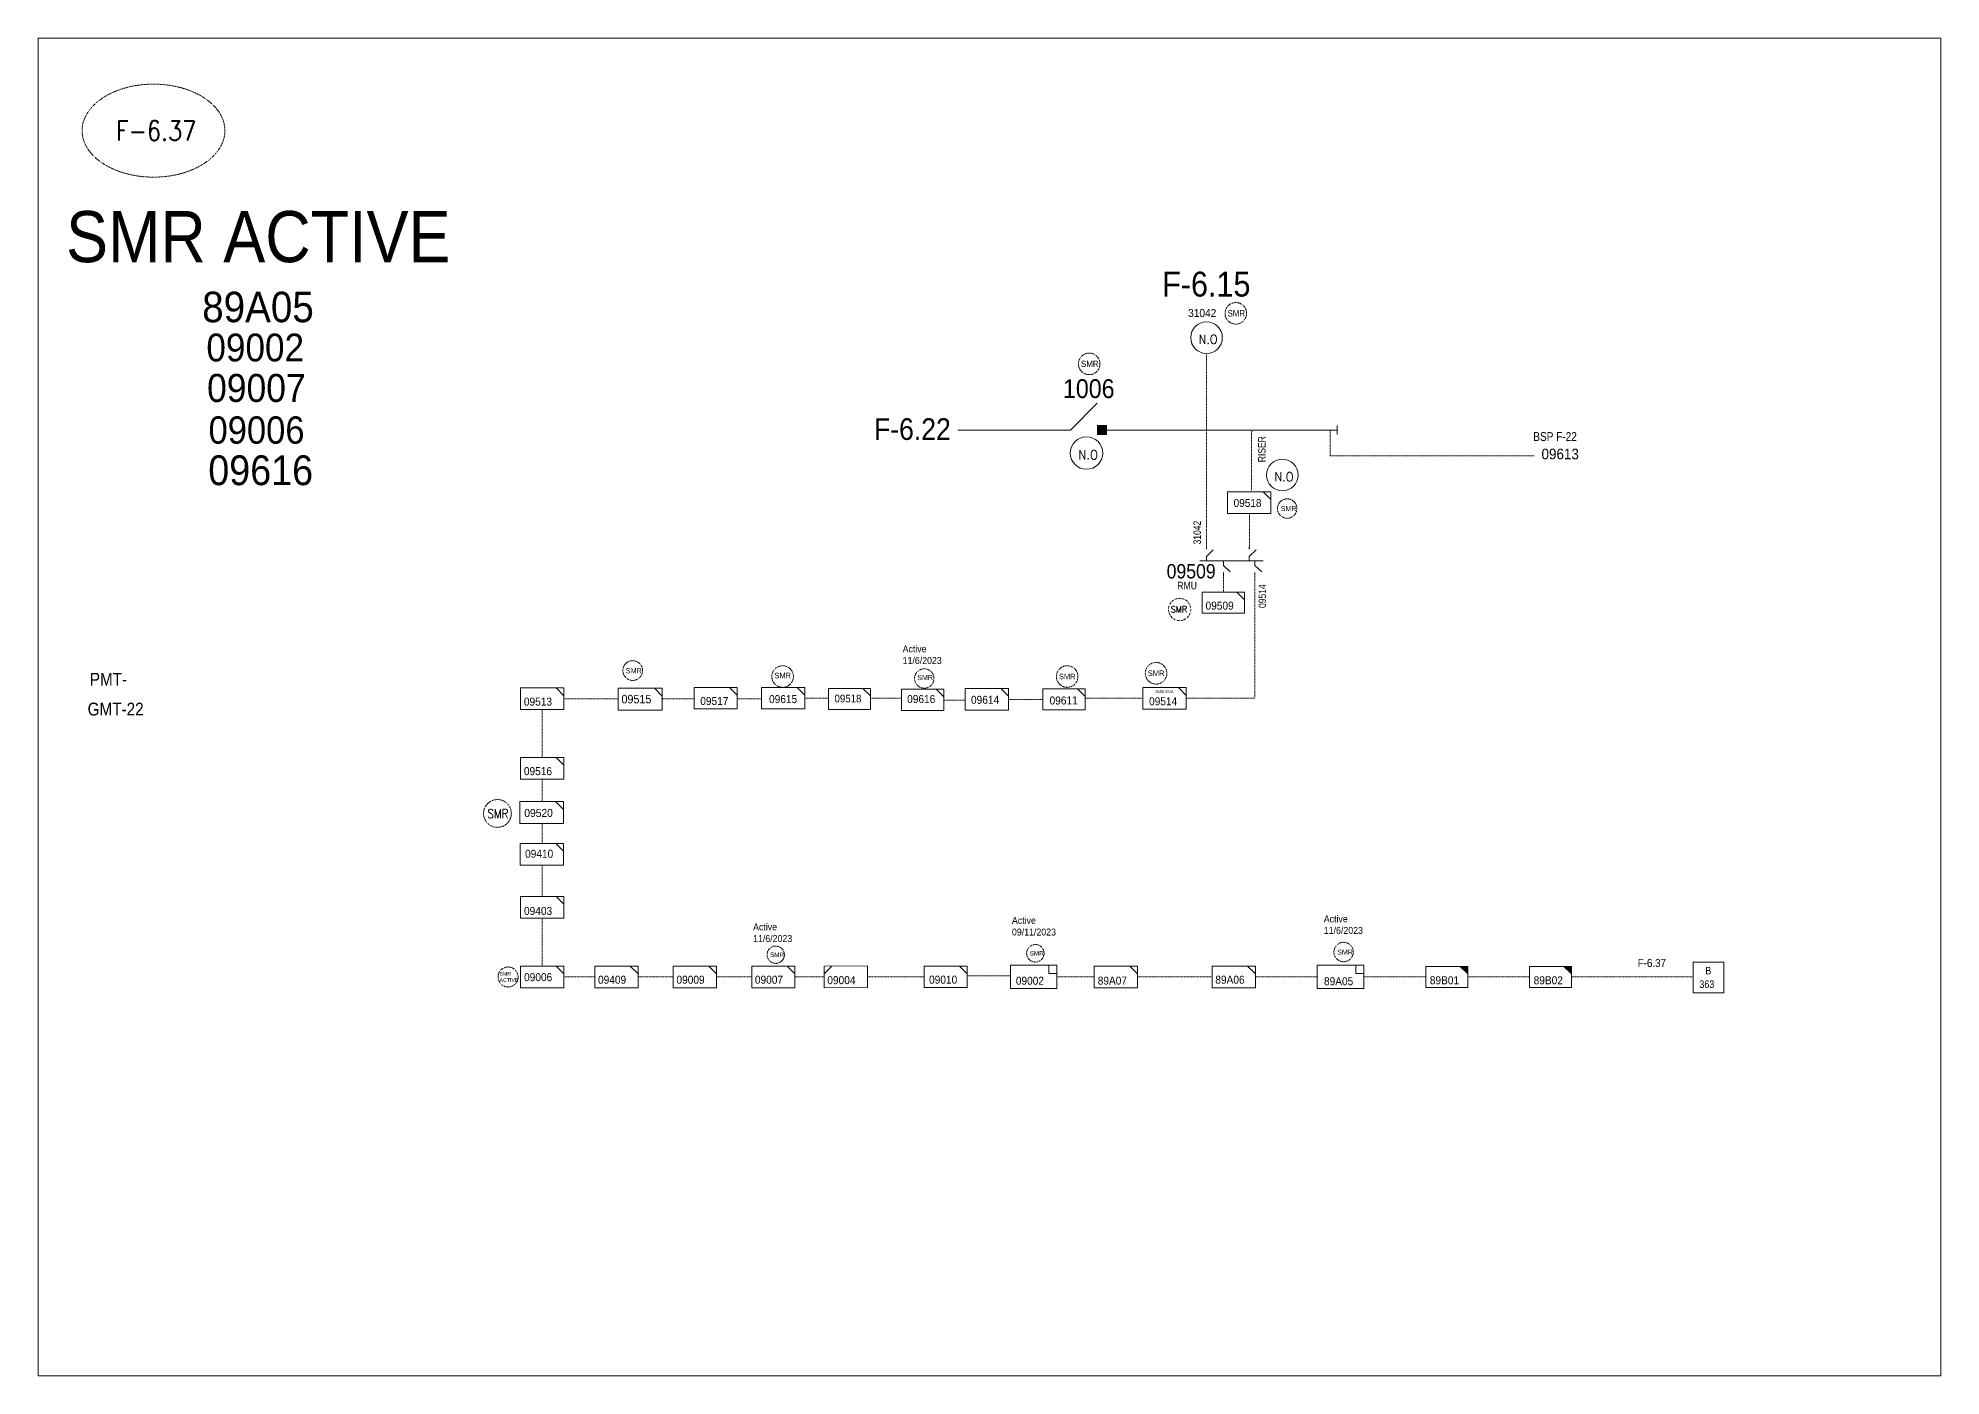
# Model space of a CAD drawing. Header units: metres. Extents: x 65984 to 144644, y -19036 to 23726.
# Drawn here: x 101724 to 102604, y -12188 to -11570 of the extents above; entities that cross this region are included whole.
import ezdxf
from ezdxf.enums import TextEntityAlignment as Align

# ---------------------------------------------------------------- set-up
doc = ezdxf.new("R2010")
doc.units = ezdxf.units.M
doc.header["$MEASUREMENT"] = 0
doc.linetypes.add('DGN Style 3', pattern=[0.013877, 0, -0.013877])
doc.linetypes.add('DGN Style 4', pattern=[1.6, 0.8, -0.4, 0, -0.4])
doc.layers.get('0').update_dxf_attribs({"color": 95, "lineweight": 40})
for name, color, linetype, lineweight in [('ABS', 7, 'Continuous', 40), ('d_eos', 111, 'Continuous', 40), ('d_eos no', 121, 'Continuous', 40), ('d_switch', 95, 'Continuous', 40), ('d_tf no', 6, 'Continuous', 40), ('d_ug cable', 95, 'Continuous', 40), ('d_unit sub', 7, 'Continuous', 40), ('fedr no', 95, 'Continuous', 40), ('GRID STATION  04', 7, 'Continuous', 40), ('GRID STATION 01', 7, 'Continuous', 40), ('Level 37', 7, 'Continuous', 0), ('O H MAIN FEEDER', 4, 'Continuous', 100), ('SW N O', 114, 'Continuous', 30)]:
    doc.layers.add(name, color=color, linetype=linetype, lineweight=lineweight)
doc.styles.add('NASKHF', font='naskhf.shx', dxfattribs={"height": 8})
doc.styles.add('Style-Arial', font='arial.ttf')
doc.styles.add('Style-ENGINEERING', font='ENGINEERING.shx')
doc.styles.add('Style-msdefault', font='msdefault.shx')
doc.styles.add('Style-simplex', font='simplex.shx')
doc.styles.add('Style-STANDARD', font='STANDARD.shx')

# ---------------------------------------------------------------- blocks, each defined once
blk = doc.blocks.new('TF_8')
at = {"color": 0, "linetype": 'ByBlock', "lineweight": -2}
blk.add_line((6.3, 4.95), (9.9, 1.35), dxfattribs=at)
blk.add_3dface([(-10.1, 4.95), (9.9, 4.95), (9.9, -5.05), (-10.1, -5.05)], dxfattribs=at)
blk = doc.blocks.new('exist.us-1000kva')
at = {"color": 0, "linetype": 'ByBlock', "lineweight": -2, "flags": 128}
blk.add_lwpolyline([(40, 12.9), (32.8, 20), (40, 20)], close=True, dxfattribs=at)
at = {"color": 0, "linetype": 'ByBlock', "lineweight": -2, "extrusion": (0, 0, -1)}
blk.add_solid([(-40, 12.9), (-32.8, 20), (-40, 20)], dxfattribs=at)
at = {"color": 0, "linetype": 'ByBlock', "lineweight": -2, "xscale": 2, "yscale": 2}
blk.add_blockref('TF_8', (20.2, 10.1), dxfattribs=at)
blk = doc.blocks.new('TF3')
at = {"color": 0, "linetype": 'ByBlock', "lineweight": -2}
for p, q in [((11.3, 9), (18.3, 9)), ((18.3, 9), (18.3, 2))]:
    blk.add_line(p, q, dxfattribs=at)
at = {"color": 0, "linetype": 'ByBlock', "lineweight": -2, "flags": 128}
blk.add_lwpolyline([(18.3, 2), (11.3, 2), (11.3, 9)], dxfattribs=at)
at = {"color": 0, "linetype": 'ByBlock', "lineweight": -2}
blk.add_3dface([(-21.7, 9), (18.3, 9), (18.3, -11), (-21.7, -11)], dxfattribs=at)
blk = doc.blocks.new('*U3405')
at = {"layer": 'd_unit sub', "color": 1, "linetype": 'Continuous', "lineweight": 13, "flags": 128}
blk.add_lwpolyline([(6.4, 5), (9.99, 1.4), (9.99, 5)], close=True, dxfattribs=at)
at = {"layer": 'd_unit sub', "color": 1, "linetype": 'Continuous', "lineweight": 13, "xscale": 0.999671859597321, "yscale": 0.999671859597321, "zscale": 0.2499179648993302, "rotation": 359.9999999999999}
blk.add_blockref('TF_8', (0.1, 0.05), dxfattribs=at)
blk = doc.blocks.new('*U2819')
at = {"layer": 'd_unit sub', "color": 2, "linetype": 'Continuous', "lineweight": 13, "flags": 128}
blk.add_lwpolyline([(6.4, 5), (9.99, 1.4), (9.99, 5)], close=True, dxfattribs=at)
at = {"layer": 'd_unit sub', "color": 2, "linetype": 'Continuous', "lineweight": 13, "xscale": 0.999671859597321, "yscale": 0.999671859597321, "zscale": 0.2499179648993302, "rotation": 359.9999999999999}
blk.add_blockref('TF_8', (0.1, 0.05), dxfattribs=at)
blk = doc.blocks.new('*U3406')
at = {"layer": 'd_unit sub', "color": 2, "linetype": 'Continuous', "lineweight": 13, "flags": 128}
blk.add_lwpolyline([(6.4, 5), (9.99, 1.4), (9.99, 5)], close=True, dxfattribs=at)
at = {"layer": 'd_unit sub', "color": 2, "linetype": 'Continuous', "lineweight": 13, "xscale": 0.999671859597321, "yscale": 0.999671859597321, "zscale": 0.2451454205505333, "rotation": 359.9999999999999}
blk.add_blockref('TF_8', (0.1, 0.05), dxfattribs=at)
blk = doc.blocks.new('*U2880')
at = {"layer": 'd_unit sub', "color": 2, "linetype": 'Continuous', "lineweight": 13, "flags": 128}
blk.add_lwpolyline([(6.41, 5), (10.01, 5), (10.01, 1.4)], close=True, dxfattribs=at)
at = {"layer": 'd_unit sub', "color": 2, "linetype": 'Continuous', "lineweight": 13, "xscale": 0.999671859597321, "yscale": 0.999671859597321, "zscale": 0.2499179648993302, "rotation": 359.9999999999999}
blk.add_blockref('TF_8', (0.11, 0.05), dxfattribs=at)
blk = doc.blocks.new('ABS2_1_1')
at = {"color": 0, "linetype": 'ByBlock', "lineweight": -2, "ltscale": 500}
for q in [(-29900, 43500), (0, 0)]:
    blk.add_line((0, 13600), q, dxfattribs=at)
at = {"color": 0, "linetype": 'ByBlock', "lineweight": -2, "ltscale": 500, "flags": 128}
for points in [[(5000, 43600), (-5000, 43600), (-5000, 53600), (5000, 53600)], [(3791, 49653), (3791, 49653), (3791, 49653)]]:
    blk.add_lwpolyline(points, close=True, dxfattribs=at)
at = {"color": 0, "linetype": 'ByBlock', "lineweight": -2, "ltscale": 500}
for points in [[(5000, 43600), (-5000, 43600), (5000, 53600), (-5000, 53600)], [(3791, 49653), (3791, 49653), (3791, 49653)]]:
    blk.add_solid(points, dxfattribs=at)
blk = doc.blocks.new('*U3888')
at = {"layer": 'd_unit sub', "color": 1, "linetype": 'Continuous', "lineweight": 13, "flags": 128}
blk.add_lwpolyline([(6.4, 5), (9.99, 1.4), (9.99, 5)], close=True, dxfattribs=at)
at = {"layer": 'd_unit sub', "color": 1, "linetype": 'Continuous', "lineweight": 13, "xscale": 0.999671859597321, "yscale": 0.999671859597321, "zscale": 0.2303461224946311, "rotation": 359.9999999999999}
blk.add_blockref('TF_8', (0.1, 0.05), dxfattribs=at)
blk = doc.blocks.new('*U4095')
at = {"layer": 'SW N O', "color": 3, "lineweight": 13, "ltscale": 0.426762}
blk.add_circle((0, 0), 16.8, dxfattribs=at)
at = {"layer": 'SW N O', "color": 3, "lineweight": 13, "insert": (1.7, -1.8), "char_height": 9.6, "attachment_point": 5, "line_spacing_factor": 0.6, "style": 'Style-STANDARD'}
blk.add_mtext('N.O', dxfattribs=at)
blk = doc.blocks.new('*U4096')
at = {"layer": 'SW N O', "color": 3, "lineweight": 13, "ltscale": 0.426762}
blk.add_circle((0, 0), 16.8, dxfattribs=at)
at = {"layer": 'SW N O', "color": 3, "lineweight": 13, "insert": (1.7, -1.8), "char_height": 9.6, "attachment_point": 5, "line_spacing_factor": 0.6, "style": 'Style-STANDARD'}
blk.add_mtext('N.O', dxfattribs=at)

msp = doc.modelspace()

# ---------------------------------------------------------------- linework, layer by layer
at = {"layer": 'd_eos', "color": 2, "linetype": 'Continuous', "lineweight": 13, "ltscale": 0.421439}
for p, q in [((102264.37, -11805.9), (102264.37, -11804.63)), ((102264.37, -11809.23), (102267.51, -11806.19)), ((102284.16, -11805.93), (102284.16, -11804.66)), ((102284.16, -11809.26), (102287.29, -11806.22)), ((102261.24, -11811.32), (102290.54, -11811.32)), ((102264.37, -11811.32), (102264.37, -11809.23)), ((102272.17, -11811.32), (102272.17, -11813.4)), ((102272.17, -11813.4), (102275.31, -11816.45)), ((102272.17, -11816.74), (102272.17, -11818)), ((102284.16, -11811.35), (102284.16, -11809.26)), ((102286.8, -11811.32), (102286.8, -11813.4)), ((102286.8, -11813.4), (102289.94, -11816.45)), ((102286.8, -11816.74), (102286.8, -11818.01))]:
    msp.add_line(p, q, dxfattribs=at)
at = {"layer": 'd_ug cable', "color": 2, "linetype": 'DGN Style 3', "lineweight": 13}
msp.add_line((102272.18, -11825.77), (102272.17, -11816.52), dxfattribs=at)
at = {"layer": 'd_ug cable', "color": 1, "linetype": 'DGN Style 3', "lineweight": 13}
for p, q in [((101967.23, -11875.09), (101992.37, -11875.09)), ((102078.72, -11874.85), (102089.52, -11874.77)), ((102109.04, -11874.77), (102123.12, -11874.77)), ((102143.06, -11875.65), (102152.79, -11875.65)), ((101957.23, -11902.23), (101957.23, -11880.09)), ((101957.23, -11922.64), (101957.23, -11912.23)), ((101957.11, -11932.66), (101957.11, -11941.98)), ((101957.23, -11966.51), (101957.23, -11951.98)), ((101957.23, -11998.65), (101957.23, -11976.51)), ((101967.23, -12003.65), (101981.53, -12003.65)), ((102001.52, -12003.65), (102017.8, -12003.65)), ((102037.79, -12003.65), (102054.06, -12003.65)), ((102074.06, -12003.65), (102087.58, -12003.65)), ((102195.23, -12003.65), (102212.48, -12003.65)), ((102232.47, -12003.65), (102266.99, -12003.65))]:
    msp.add_line(p, q, dxfattribs=at)
at = {"layer": 'd_ug cable', "color": 1, "linetype": 'DGN Style 3', "lineweight": 13, "flags": 128}
for points in [[(102264.4, -11804.79), (102264.4, -11715.68)], [(102285.27, -11751.35), (102285.16, -11778.96), (102285.16, -11778.96), (102285.16, -11778.96)], [(102284.22, -11805.97), (102284.22, -11789.37), (102284.22, -11789.37)], [(102286.8, -11818.01), (102286.8, -11874.77), (102286.8, -11874.77)], [(102012.36, -11875.09), (102027.42, -11875.09)], [(102047.42, -11875.09), (102058.67, -11875.09)], [(102172.85, -11875.34), (102188.74, -11875.34)], [(102208.61, -11874.77), (102234.96, -11874.77), (102234.96, -11874.77)], [(102254.95, -11874.77), (102286.8, -11874.77), (102286.8, -11874.77)], [(102107.57, -12003.62), (102133.75, -12003.62)], [(102153.74, -12003.24), (102173.72, -12003.24)], [(102315.63, -12003.65), (102286.98, -12003.65)], [(102365.8, -12003.65), (102337.14, -12003.65)], [(102413.81, -12003.65), (102385.16, -12003.65)], [(102488.96, -12003.65), (102488.96, -12003.65), (102433.18, -12003.65)]]:
    msp.add_lwpolyline(points, dxfattribs=at)
at = {"layer": 'd_ug cable', "color": 191, "linetype": 'DGN Style 3', "lineweight": 13, "flags": 128}
msp.add_lwpolyline([(102321.56, -11750.84), (102321.56, -11762.81), (102415.95, -11762.81)], dxfattribs=at)
at = {"layer": 'd_ug cable', "color": 2, "linetype": 'DGN Style 3', "lineweight": 13}
for centre, radius in [((102277.94, -11696.88), 4.99), ((102210.15, -11720.26), 4.99), ((101999.04, -11862.02), 4.56), ((101936.5, -11928.1), 6.43)]:
    msp.add_circle(centre, radius, dxfattribs=at)
at = {"layer": 'd_ug cable', "color": 1, "linetype": 'DGN Style 3', "lineweight": 13}
for centre, radius in [((102301.69, -11787.15), 4.49), ((102068.37, -11864.81), 4.99), ((102133.88, -11865.7), 4.49), ((102199.95, -11864.81), 4.99), ((102241.06, -11863.29), 4.99), ((102065.19, -11993.41), 4), ((102185.25, -11992.75), 4.04), ((102327.79, -11992.16), 4.49), ((101941.41, -12003.7), 4.64)]:
    msp.add_circle(centre, radius, dxfattribs=at)
at = {"layer": 'd_ug cable', "color": 2, "linetype": 'DGN Style 4', "lineweight": 13}
msp.add_circle((102251.96, -11833.82), 5.15, dxfattribs=at)
at = {"layer": 'fedr no', "color": 82, "linetype": 'DGN Style 3', "lineweight": 13, "true_color": 0x1dc70e}
msp.add_ellipse((101777.45, -11612.43), major_axis=(33.02, 0), ratio=0.651175, dxfattribs=at)
at = {"layer": 'GRID STATION  04', "color": 1, "linetype": 'Continuous', "lineweight": 13, "ltscale": 0.39177, "flags": 128}
msp.add_lwpolyline([(102503.55, -12011), (102503.55, -11996.84), (102489.4, -11996.84), (102489.4, -12011)], close=True, dxfattribs=at)
at = {"layer": 'O H MAIN FEEDER', "color": 191, "lineweight": 13, "ltscale": 0.426762}
msp.add_line((102200.17, -11750.84), (102149.33, -11750.84), dxfattribs=at)
at = {"layer": 'O H MAIN FEEDER', "color": 1, "lineweight": 13, "ltscale": 0.426762}
msp.add_line((102324.8, -11750.84), (102214.73, -11750.88), dxfattribs=at)
at = {"layer": 'O H MAIN FEEDER', "color": 131, "lineweight": 13, "ltscale": 0.426762}
msp.add_line((102324.8, -11752.86), (102324.8, -11748.81), dxfattribs=at)
at = {"layer": 'O H MAIN FEEDER', "color": 140, "linetype": 'Continuous', "lineweight": 13, "flags": 128}
msp.add_lwpolyline([(101724.06, -11569.63), (102604.01, -11569.63), (102604.01, -12188.13), (101724.06, -12188.13)], close=True, dxfattribs=at)

# ---------------------------------------------------------------- block references
at = {"layer": 'ABS', "color": 2, "linetype": 'Continuous', "lineweight": 13, "ltscale": 0.690717, "xscale": 0.0004162977093428842, "yscale": 0.0004162977093428842, "zscale": 0.0003680335276451397, "rotation": 269.9999999999997}
msp.add_blockref('ABS2_1_1', (102195.79, -11750.84), dxfattribs=at)
at = {"layer": 'd_unit sub', "color": 2, "linetype": 'Continuous', "lineweight": 13}
for name, p in [('*U2880', (102284.12, -11784.43)), ('*U2819', (102068.67, -11874.8)), ('*U2819', (102244.96, -11874.93)), ('*U2819', (101957.23, -12003.64)), ('*U2819', (102064.06, -12003.64))]:
    msp.add_blockref(name, p, dxfattribs=at)
for name, p, xscale, yscale, zscale in [('TF_8', (102272.28, -11830.62), 0.9796784224053754, 0.9796784224053754, 0.2449196056013438), ('*U3406', (102002.53, -11875.27), 1.019468217428166, 1.019468217428166, 1.019468217428166), ('TF_8', (102198.63, -11875.29), 0.9796784224053754, 0.9796784224053754, 0.2449196056013438), ('TF_8', (102133.17, -11875.48), 0.9796784224053754, 0.9796784224053754, 0.2449196056013438)]:
    msp.add_blockref(name, p, dxfattribs=dict(at, xscale=xscale, yscale=yscale, zscale=zscale))
at = {"layer": 'd_unit sub', "color": 1, "linetype": 'Continuous', "lineweight": 13}
for p in [(101957.23, -11875.09), (102037.42, -11874.8), (102162.81, -11875.34), (101957.23, -11907.23), (101957.05, -11946.98), (101991.53, -12003.64), (102027.8, -12003.64), (102143.75, -12003.62), (102276.99, -12003.65)]:
    msp.add_blockref('*U3405', p, dxfattribs=at)
for name, p, xscale, yscale, zscale in [('*U3888', (102099.28, -11875.15), 0.9764703914850565, 0.9764703914850565, 0.9764703914850565), ('exist.us-1000kva', (102365.8, -12008.49), 0.4841668605426701, 0.4841668605426701, 0.4841668605426701), ('exist.us-1000kva', (102413.81, -12008.49), 0.4841668605426701, 0.4841668605426701, 0.4841668605426701)]:
    msp.add_blockref(name, p, dxfattribs=dict(at, xscale=xscale, yscale=yscale, zscale=zscale))
at = {"layer": 'd_unit sub', "color": 2, "linetype": 'Continuous', "lineweight": 13}
for name, p, xscale, yscale, zscale, rotation in [('TF_8', (101957.02, -11927.66), 1.01358437168992, 1.01358437168992, 0.2249261684093972, 359.9999999999999), ('TF3', (102185.38, -12003.1), 0.5378254598070786, 0.5378254598070786, 0.1639711767704507, 359.922), ('TF3', (102327.3, -12003.11), 0.5378254598070793, 0.5378254598070793, 0.1639711767704507, 359.9999999999999)]:
    msp.add_blockref(name, p, dxfattribs=dict(at, xscale=xscale, yscale=yscale, zscale=zscale, rotation=rotation))
at = {"layer": 'd_unit sub', "color": 1, "linetype": 'Continuous', "lineweight": 13, "zscale": 0.2499179648993302}
for p, xscale, yscale, rotation in [((101957.33, -11971.46), 0.999671859597321, 0.999671859597321, 359.9999999999999), ((102097.48, -12003.58), 0.9996718595973226, -0.9996718595973226, 180.078), ((102222.58, -12003.6), 0.999671859597321, 0.999671859597321, 359.9999999999999)]:
    msp.add_blockref('TF_8', p, dxfattribs=dict(at, xscale=xscale, yscale=yscale, rotation=rotation))
at = {"layer": 'SW N O', "color": 3, "lineweight": 13}
for name, p, xscale, yscale, zscale in [('*U4095', (102264.39, -11708.1), 0.4352951055373689, 0.4352951055373689, 0.4352951055373689), ('*U4096', (102208.91, -11761.48), 0.4467899144126506, 0.4467899144126506, 0.4467899144126506), ('*U4095', (102299.47, -11771.67), 0.4352951055373689, 0.4352951055373689, 0.4352951055373689)]:
    msp.add_blockref(name, p, dxfattribs=dict(at, xscale=xscale, yscale=yscale, zscale=zscale))

# ---------------------------------------------------------------- texts
at = {"layer": 'd_eos no', "color": 2, "linetype": 'Continuous', "lineweight": 13, "style": 'Style-Arial', "width": 0.88}
msp.add_text('09509', height=6.638, dxfattribs=at).set_placement((102245.94, -11812.81), align=Align.TOP_LEFT)
at = {"layer": 'd_switch', "color": 7, "linetype": 'Continuous', "lineweight": 13, "style": 'Style-ENGINEERING', "width": 0.857143}
for s, p in [('RISER', (102288.25, -11765.71)), ('31042', (102258.36, -11803.71))]:
    msp.add_text(s, height=3.43, rotation=90, dxfattribs=at).set_placement(p, align=Align.TOP_LEFT)
at = {"layer": 'd_switch', "color": 55, "linetype": 'Continuous', "lineweight": 13, "style": 'Style-msdefault', "width": 0.857143}
msp.add_text('BSP F-22', height=4.057, dxfattribs=at).set_placement((102415.51, -11751.81), align=Align.TOP_LEFT)
at = {"layer": 'd_switch', "color": 7, "linetype": 'Continuous', "lineweight": 13, "insert": (102288.48, -11833.11), "char_height": 3.43, "attachment_point": 1, "rotation": 90, "style": 'NASKHF'}
msp.add_mtext('\\FENGINEERING;\\H1x;\\W0.857143;09514\\P', dxfattribs=at)
at = {"layer": 'd_switch', "color": 2, "linetype": 'Continuous', "lineweight": 13, "insert": (102463.78, -11995.35), "char_height": 3.7627, "attachment_point": 1, "style": 'NASKHF'}
msp.add_mtext('\\Fmsdefault;\\H1x;\\W0.9;F-6.37\\P', dxfattribs=at)
at = {"layer": 'd_tf no', "color": 121, "linetype": 'Continuous', "lineweight": 13, "style": 'Style-msdefault', "width": 0.945946}
for s, height, p in [('89A05', 14.113, (101799.96, -11686.89)), ('09002', 12.843, (101801.9, -11706.26)), ('09007', 12.969, (101802.22, -11724.9)), ('09006', 12.619, (101802.9, -11744.53)), ('09616', 13.777, (101802.78, -11762.54)), ('09616', 3.7, (102125.95, -11873.35)), ('09006', 3.7, (101948.81, -12001.94)), ('09007', 3.7, (102055.55, -12003.11)), ('09002', 3.7, (102176.21, -12003.58)), ('89A05', 3.7, (102318.71, -12003.81))]:
    msp.add_text(s, height=height, dxfattribs=at).set_placement(p, align=Align.TOP_LEFT)
at = {"layer": 'd_tf no', "color": 2, "linetype": 'Continuous', "lineweight": 13, "style": 'Style-msdefault', "width": 0.945946}
for s, height, p in [('31042', 3.7, (102255.89, -11694.88)), ('09518', 3.667, (102276.91, -11782.72)), ('09509', 3.7, (102263.94, -11830.17)), ('09515', 3.932, (101993.84, -11873.28)), ('09615', 3.7, (102062.09, -11873.38)), ('09611', 3.7, (102191.81, -11874.02)), ('09514', 3.7, (102237.82, -11874.39)), ('09520', 3.75, (101948.92, -11925.99))]:
    msp.add_text(s, height=height, dxfattribs=at).set_placement(p, align=Align.TOP_LEFT)
at = {"layer": 'd_tf no', "color": 7, "linetype": 'Continuous', "lineweight": 13, "style": 'Style-msdefault', "width": 0.945946}
for s, height, p in [('09613', 4.913, (102419.3, -11759.46)), ('1500 KVA', 1.368, (102240.64, -11871.08))]:
    msp.add_text(s, height=height, dxfattribs=at).set_placement(p, align=Align.TOP_LEFT)
at = {"layer": 'd_tf no', "color": 1, "linetype": 'Continuous', "lineweight": 13, "ltscale": 0.9, "style": 'Style-simplex', "width": 0.909091}
msp.add_text('SMR', height=3.004, dxfattribs=at).set_placement((102251.68, -11833.72), align=Align.MIDDLE_CENTER)
at = {"layer": 'd_tf no', "color": 1, "linetype": 'Continuous', "lineweight": 40, "style": 'Style-msdefault', "width": 0.945946}
msp.add_text('SMR', height=2.428, dxfattribs=at).set_placement((101995.84, -11860.89), align=Align.TOP_LEFT)
at = {"layer": 'd_tf no', "color": 1, "linetype": 'Continuous', "lineweight": 13, "style": 'Style-msdefault', "width": 0.945946}
for s, height, p in [('09513', 3.7, (101948.72, -11874.55)), ('09517', 3.7, (102030.29, -11874.26)), ('09518', 3.539, (102092.36, -11873.19)), ('09614', 3.7, (102155.48, -11873.7)), ('09516', 3.7, (101948.72, -11906.69)), ('09410', 3.7, (101949.27, -11944.87)), ('09403', 3.7, (101948.78, -11971.3)), ('09409', 3.7, (101983.01, -12003.11)), ('09009', 3.7, (102019.28, -12003.11)), ('09004', 3.7, (102089.04, -12003.32)), ('09010', 3.7, (102136.09, -12003.08)), ('89A07', 3.7, (102214.08, -12003.53)), ('89A06', 3.7, (102268.47, -12003.11)), ('89B01', 3.7, (102367.65, -12003.38)), ('89B02', 3.7, (102415.67, -12003.38))]:
    msp.add_text(s, height=height, dxfattribs=at).set_placement(p, align=Align.TOP_LEFT)
at = {"layer": 'd_tf no', "color": 1, "lineweight": 13, "char_height": 2.9611, "attachment_point": 1, "style": 'NASKHF'}
for insert in [(102274.12, -11695.38), (102206.33, -11718.75)]:
    msp.add_mtext('\\Fmsdefault;\\H1x;\\W0.925;SMR\\P', dxfattribs=dict(at, insert=insert))
at = {"layer": 'd_tf no', "color": 2, "lineweight": 13, "attachment_point": 1, "style": 'NASKHF'}
for s, insert, char_height in [('\\Fmsdefault;\\H1x;\\W0.925;SMR\\P', (102298.7, -11786), 2.3231), ('\\Fmsdefault;\\H1x;\\W0.925;SMR\\P', (102064.56, -11863.04), 2.5812), ('\\Fmsdefault;\\H1x;\\W0.925;SMR\\P', (102130.63, -11864.09), 2.3231), ('\\Fmsdefault;\\H1x;\\W0.925;SMR\\P', (102196.13, -11863.49), 2.5812), ('\\Fmsdefault;\\H1x;\\W0.925;SMR\\P', (102237.25, -11861.98), 2.5812), ('\\Fmsdefault;\\H1x;\\W0.925;SMR\\P', (102062.56, -11992.38), 2.0698), ('\\Fmsdefault;\\H1x;\\W0.925;SMR\\P', (102182.58, -11991.72), 2.0908), ('\\Fmsdefault;\\H1x;\\W0.925;SMR\\P', (102324.8, -11991.02), 2.3231), ('\\Fmsdefault;\\H1x;\\W0.925;SMR\\PACTIVE \\P', (101937.41, -12001.35), 1.7306)]:
    msp.add_mtext(s, dxfattribs=dict(at, insert=insert, char_height=char_height))
at = {"layer": 'd_tf no', "color": 121, "linetype": 'Continuous', "lineweight": 40, "char_height": 3.2147, "attachment_point": 1, "style": 'NASKHF'}
for s, insert in [('\\Fmsdefault;\\H1x;\\W0.945946;Active\\P11/6/2023', (102123.87, -11850.4)), ('\\Fmsdefault;\\H1x;\\W0.945946;Active\\P09/11/2023', (102174.42, -11975.95)), ('\\Fmsdefault;\\H1x;\\W0.945946;Active\\P11/6/2023', (102318.63, -11975.21)), ('\\Fmsdefault;\\H1x;\\W0.945946;Active\\P11/6/2023', (102054.72, -11978.95))]:
    msp.add_mtext(s, dxfattribs=dict(at, insert=insert))
at = {"layer": 'd_tf no', "color": 1, "linetype": 'Continuous', "lineweight": 40, "ltscale": 0.3, "insert": (101936.73, -11928.18), "char_height": 4.2084, "attachment_point": 5, "line_spacing_factor": 1.2, "style": 'Style-STANDARD'}
msp.add_mtext('\\H1x;\\W0.909091;SMR\\P', dxfattribs=at)
at = {"layer": 'fedr no', "color": 6, "linetype": 'Continuous', "lineweight": 13, "style": 'Style-STANDARD', "width": 0.909091}
msp.add_text('F-6.37', height=9.19, dxfattribs=at).set_placement((101778.65, -11612.43), align=Align.MIDDLE_CENTER)
at = {"layer": 'GRID STATION  04', "color": 1, "linetype": 'Continuous', "lineweight": 13, "style": 'Style-msdefault', "width": 0.888889}
for s, height, p in [('B', 3.47, (102495.08, -11999.02)), ('363', 3.468, (102492.31, -12005.29))]:
    msp.add_text(s, height=height, dxfattribs=at).set_placement(p, align=Align.TOP_LEFT)
at = {"layer": 'GRID STATION 01', "linetype": 'Continuous', "lineweight": 13, "style": 'Style-msdefault', "width": 0.888889}
for s, p in [('PMT-', (101748, -11863.1)), ('GMT-22', (101746.99, -11876.87))]:
    msp.add_text(s, height=5.94, dxfattribs=at).set_placement(p, align=Align.TOP_LEFT)
at = {"layer": 'Level 37', "color": 121, "linetype": 'Continuous', "lineweight": 13, "style": 'Style-Arial', "width": 0.88}
msp.add_text('SMR ACTIVE', height=23.662, dxfattribs=at).set_placement((101737.01, -11673.25))
at = {"layer": 'Level 37', "color": 55, "linetype": 'Continuous', "lineweight": 13, "ltscale": 1.417753, "style": 'Style-Arial', "width": 0.88}
msp.add_text('F-6.15', height=11.5, dxfattribs=at).set_placement((102243.86, -11689.13))
at = {"layer": 'Level 37', "color": 2, "linetype": 'Continuous', "lineweight": 13, "style": 'Style-Arial', "width": 0.88}
msp.add_text('1006', height=8.713, dxfattribs=at).set_placement((102198.02, -11736.06))
at = {"layer": 'Level 37', "color": 55, "linetype": 'Continuous', "lineweight": 13, "style": 'Style-Arial', "width": 0.88}
msp.add_text('F-6.22', height=10, dxfattribs=at).set_placement((102110.62, -11755.4))
at = {"layer": 'Level 37', "color": 2, "linetype": 'Continuous', "lineweight": 13, "style": 'Style-msdefault', "width": 0.854701}
msp.add_text('RMU', height=3.483, dxfattribs=at).set_placement((102255.42, -11822.73), align=Align.MIDDLE_CENTER)

doc.saveas('drawing.dxf')
